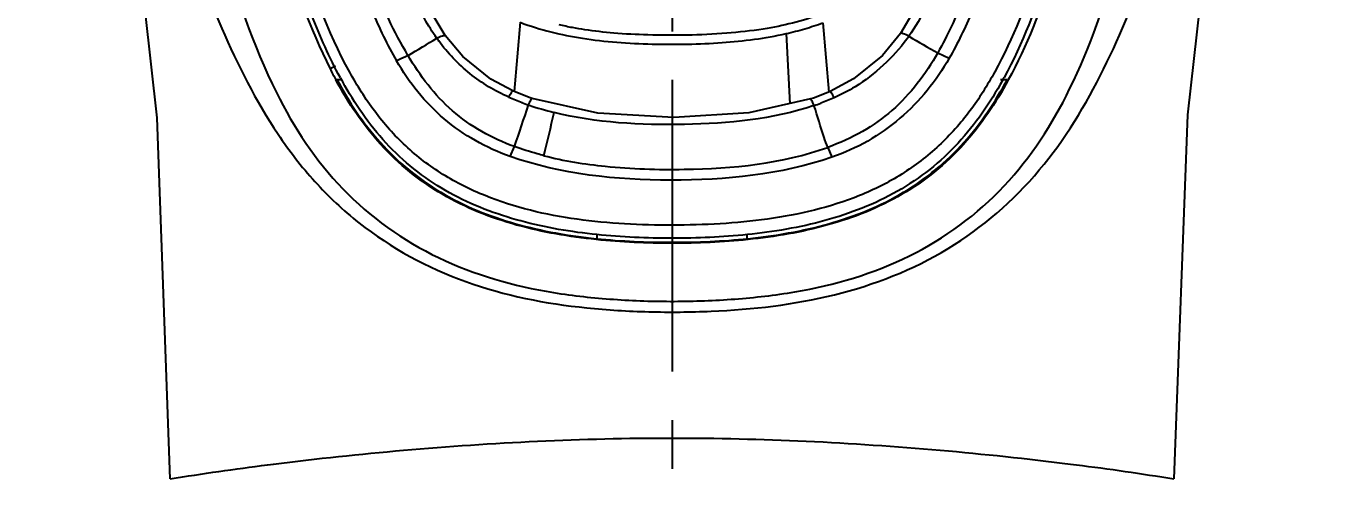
# Model space of a CAD drawing. Header units: inches. Extents: x -176 to 245, y -250 to 344.
# Drawn here: x -93.97 to -53.48, y -80.28 to -66.18 of the extents above; entities that cross this region are included whole.
import ezdxf

# ---------------------------------------------------------------- set-up
doc = ezdxf.new("R2010")
doc.units = ezdxf.units.IN
doc.header["$LTSCALE"] = 2.42
doc.header["$MEASUREMENT"] = 0
doc.header["$PDMODE"] = 3
doc.header["$PDSIZE"] = 0.3125
doc.linetypes.add('CENTER2', pattern=[1.125, 0.75, -0.125, 0.125, -0.125])
doc.layers.get('0').update_dxf_attribs({"linetype": 'CONTINUOUS'})
doc.layers.get('Defpoints').update_dxf_attribs({"linetype": 'CONTINUOUS'})
doc.layers.add('CENTER', color=1, linetype='CENTER2')
doc.layers.add('DIM', color=3, linetype='CONTINUOUS', lineweight=18)
doc.styles.get("Standard").update_dxf_attribs({"font": 'arial.ttf', "width": 0.8})
doc.dimstyles.new('ISO-25', dxfattribs={"dimtxt": 5, "dimasz": 2.5, "dimexe": 1.25, "dimexo": 0.625, "dimgap": 2, "dimtad": 1, "dimtih": 1, "dimtoh": 1, "dimdec": 1, "dimdsep": 46, "dimtxsty": 'Standard', "dimcen": 0, "dimclrd": 3, "dimclre": 3, "dimclrt": 4, "dimadec": 0, "dimazin": 0, "dimtfac": 1, "dimtdec": 1, "dimtmove": 0, "dimatfit": 3, "dimfxl": 1, "dimarcsym": 0})

# ---------------------------------------------------------------- blocks, each defined once
blk = doc.blocks.new('*D2')
at = {"layer": 'Defpoints', "color": 0, "transparency": 16777216}
for p in [(-33.347, 99.104), (-73.847, -177.433), (13.761, -177.433)]:
    blk.add_point(p, dxfattribs=at)
at = {"layer": 'DIM', "color": 3, "lineweight": -2, "transparency": 16777216}
for p, q in [((-32.722, 99.104), (15.011, 99.104)), ((13.761, 94.104), (13.761, -34.611)), ((13.761, -172.433), (13.761, -43.717)), ((-73.222, -177.433), (15.011, -177.433))]:
    blk.add_line(p, q, dxfattribs=at)
at = {"layer": 'DIM', "color": 3, "transparency": 16777216}
for points in [[(12.928, 94.104), (14.595, 94.104), (13.761, 99.104)], [(12.928, -172.433), (14.595, -172.433), (13.761, -177.433)]]:
    blk.add_solid(points, dxfattribs=at)
at = {"layer": 'DIM', "color": 4, "transparency": 16777216, "insert": (13.761, -39.164), "char_height": 5, "attachment_point": 5}
blk.add_mtext('276.5', dxfattribs=at)

msp = doc.modelspace()

# ---------------------------------------------------------------- linework, layer by layer
at = {"color": 7, "linetype": 'Continuous'}
for p, q in [((-78.579, -66.065), (-78.764, -68.217)), ((-69.147, -66.078), (-68.966, -68.234)), ((-70.295, -66.415), (-70.18, -68.597)), ((-66.735, -66.416), (-66.735, -66.416)), ((-65.574, -67.015), (-65.216, -67.183)), ((-84.333, -67.431), (-84.499, -67.515)), ((-84.29, -67.842), (-84.137, -67.842)), ((-63.613, -67.842), (-63.404, -67.842)), ((-78.895, -70.239), (-78.758, -69.933)), ((-69.001, -69.957), (-68.868, -70.264)), ((-76.189, -72.649), (-76.189, -72.784)), ((-71.504, -72.785), (-71.504, -72.649)), ((-89.477, -80.277), (-89.29, -80.245)), ((-58.408, -80.245), (-58.217, -80.277))]:
    msp.add_line(p, q, dxfattribs=at)
for points in [[(-89.477, -80.277), (-89.891, -69.042), (-90.832, -60.585), (-92.243, -54.476), (-94.055, -49.858), (-96.189, -46.361), (-98.6, -43.721), (-101.334, -41.721), (-102.424, -41.13)], [(-45.206, -41.098), (-46.146, -41.598), (-48.946, -43.591), (-51.393, -46.215), (-53.561, -49.703), (-55.404, -54.323), (-56.838, -60.448), (-57.796, -68.943), (-58.217, -80.277)], [(-80.916, -66.479), (-81.356, -65.75), (-81.76, -64.67), (-81.902, -63.827)], [(-65.792, -63.827), (-65.924, -64.624), (-66.307, -65.683), (-66.735, -66.416)], [(-78.805, -68.199), (-79.49, -67.834), (-80.366, -67.128), (-80.916, -66.476)], [(-66.735, -66.416), (-67.293, -67.093), (-68.192, -67.828), (-68.926, -68.217)], [(-78.209, -68.434), (-78.268, -68.413), (-78.658, -68.262), (-78.805, -68.199)], [(-69.535, -68.451), (-71.46, -68.886), (-73.795, -69.024), (-76.164, -68.896), (-78.209, -68.434)], [(-68.926, -68.217), (-69.051, -68.269), (-69.446, -68.421), (-69.535, -68.451)]]:
    msp.add_lwpolyline(points, dxfattribs=at)
for centre, radius, start, end in [((-110.579, -18.127), 56.662, 300.2039, 301.2592), ((-76.47, -63.205), 5.781, 215.5399, 216.5294), ((-71.163, -63.143), 5.768, 323.3417, 324.3996), ((-37.414, -16.755), 57.611, 239.70862, 240.73872), ((-72.132, -61.273), 13.853, 206.7804, 208.3851), ((-72.837, -61.639), 12.905, 208.4725, 208.8708), ((-73.164, -61.82), 12.532, 208.8685, 209.7587), ((-74.683, -61.751), 12.7, 331.1805, 331.6553), ((-75.581, -60.772), 8.328, 246.2449, 249.3199), ((-200.046, -27.99), 128.335, 340.92377, 341.53503), ((-75.94, -61.706), 7.327, 249.3585, 251.0615), ((-75.23, -59.608), 9.542, 251.1205, 256.1045), ((-72.27, -60.237), 8.885, 288.6541, 290.1319), ((-256.944, -27.219), 184.193, 346.50089, 346.93067)]:
    msp.add_arc(centre, radius, start, end, dxfattribs=at)
for points, knots in [([(-84.181, -67.792), (-84.524, -67.161), (-85.106, -65.84), (-86.025, -63.097), (-86.943, -59.576), (-88.079, -55.339), (-89.474, -51.153), (-91.333, -47.13), (-93.805, -43.433), (-96.956, -40.283), (-99.464, -38.678), (-100.783, -38.018)], [0, 0, 0, 0, 0.061235, 0.122736, 0.246625, 0.371472, 0.496877, 0.622566, 0.748367, 0.874179, 1, 1, 1, 1]), ([(-83.888, -67.616), (-84.586, -66.354), (-85.331, -64.292), (-86.113, -61.501), (-86.867, -58.668), (-87.819, -55.113), (-89.246, -50.915), (-90.812, -47.55), (-92.37, -45.025), (-94.157, -42.653), (-96.801, -40.02), (-99.324, -38.412), (-100.65, -37.751)], [0, 0, 0, 0, 0.122496, 0.184302, 0.246406, 0.371279, 0.496707, 0.622424, 0.685371, 0.748353, 0.874195, 1, 1, 1, 1]), ([(-100.847, -38.158), (-99.547, -38.809), (-97.074, -40.392), (-93.959, -43.493), (-91.509, -47.13), (-89.665, -51.091), (-88.276, -55.215), (-87.333, -58.7), (-86.602, -61.481), (-85.851, -64.226), (-85.138, -66.25), (-84.499, -67.515)], [0, 0, 0, 0, 0.125885, 0.251756, 0.377584, 0.503294, 0.628698, 0.753544, 0.815641, 0.877447, 1, 1, 1, 1]), ([(-61.464, -68.14), (-60.824, -66.836), (-59.867, -64.056), (-58.748, -59.799), (-57.589, -55.508), (-56.126, -51.282), (-54.138, -47.251), (-51.436, -43.631), (-47.968, -40.725), (-45.26, -39.38), (-43.851, -38.881)], [0, 0, 0, 0, 0.122391, 0.246237, 0.371102, 0.496567, 0.622323, 0.748209, 0.874091, 1, 1, 1, 1]), ([(-82.074, -67.096), (-82.288, -66.727), (-82.716, -65.964), (-83.243, -64.497), (-83.815, -62.663), (-84.437, -60.536), (-85.011, -58.37), (-85.751, -55.562), (-86.778, -52.196), (-88.049, -48.99), (-89.207, -46.639), (-90.161, -44.986), (-91.213, -43.428), (-92.298, -42.007), (-93.404, -40.757), (-94.168, -40.022), (-94.551, -39.671)], [0, 0, 0, 0, 0.041898, 0.085679, 0.15279, 0.230771, 0.303378, 0.372932, 0.516032, 0.648899, 0.711283, 0.773365, 0.836271, 0.895917, 0.948918, 1, 1, 1, 1]), ([(-53.142, -39.671), (-54.085, -40.532), (-55.827, -42.419), (-57.975, -45.604), (-59.694, -49.034), (-61.044, -52.614), (-62.145, -56.265), (-63.099, -59.935), (-63.921, -62.975), (-64.749, -65.337), (-65.265, -66.475), (-65.574, -67.015)], [0, 0, 0, 0, 0.12591, 0.251787, 0.377606, 0.503247, 0.628565, 0.753332, 0.877196, 0.938723, 1, 1, 1, 1]), ([(-94.837, -39.981), (-93.074, -41.61), (-90.73, -44.562), (-88.442, -49.049), (-87.01, -52.725), (-85.896, -56.488), (-84.913, -60.246), (-84.077, -63.337), (-83.238, -65.681), (-82.722, -66.77), (-82.428, -67.267)], [0, 0, 0, 0, 0.237311, 0.366134, 0.497373, 0.626601, 0.753959, 0.881429, 0.942873, 1, 1, 1, 1]), ([(-52.856, -39.981), (-54.564, -41.547), (-56.872, -44.425), (-59.157, -48.865), (-60.632, -52.622), (-61.792, -56.512), (-62.793, -60.355), (-63.639, -63.443), (-64.465, -65.698), (-64.949, -66.716), (-65.216, -67.183)], [0, 0, 0, 0, 0.229776, 0.359665, 0.494584, 0.629427, 0.761947, 0.888532, 0.946703, 1, 1, 1, 1]), ([(-90.392, -59.155), (-90.002, -60.354), (-89.238, -62.747), (-87.946, -66.273), (-86.533, -69.074), (-85.009, -71.057), (-83.168, -72.784), (-80.317, -74.326), (-77.146, -74.942), (-74.571, -75.094), (-71.986, -75.073), (-68.775, -74.712), (-65.16, -73.31), (-62.259, -70.789), (-60.311, -67.554), (-58.91, -64.075), (-57.727, -60.493), (-56.186, -55.658), (-54.847, -52.057), (-53.667, -49.791)], [0, 0, 0, 0, 0.062311, 0.124161, 0.185611, 0.216375, 0.247315, 0.309858, 0.373427, 0.405386, 0.437377, 0.50115, 0.56412, 0.625917, 0.687314, 0.748992, 0.811137, 0.873719, 1, 1, 1, 1]), ([(-89.227, -58.762), (-89.021, -59.576), (-88.59, -61.195), (-87.694, -64.396), (-86.913, -66.777), (-86.173, -68.254)], [0, 0, 0, 0, 0.252342, 0.503378, 1, 1, 1, 1]), ([(-61.393, -60.794), (-61.706, -61.963), (-62.332, -64.289), (-63.219, -66.549), (-63.795, -67.602)], [0, 0, 0, 0, 0.502134, 1, 1, 1, 1]), ([(-61.104, -60.924), (-61.419, -62.1), (-62.063, -64.436), (-62.932, -66.718), (-63.506, -67.781)], [0, 0, 0, 0, 0.502044, 1, 1, 1, 1]), ([(-60.957, -60.966), (-61.274, -62.15), (-61.906, -64.504), (-62.797, -66.791), (-63.375, -67.858)], [0, 0, 0, 0, 0.502427, 1, 1, 1, 1]), ([(-81.175, -66.564), (-81.457, -66.169), (-81.924, -65.311), (-82.163, -64.364), (-82.221, -63.888)], [0, 0, 0, 0, 0.502303, 1, 1, 1, 1]), ([(-65.475, -63.886), (-65.505, -64.117), (-65.606, -64.695), (-65.922, -65.587), (-66.266, -66.211), (-66.473, -66.501)], [0, 0, 0, 0, 0.247674, 0.621991, 1, 1, 1, 1]), ([(-69.208, -65.815), (-69.787, -66.03), (-70.77, -66.266), (-72.175, -66.42), (-73.377, -66.476), (-74.551, -66.468), (-75.613, -66.416), (-76.395, -66.323), (-76.962, -66.232), (-77.23, -66.176), (-77.369, -66.144)], [0, 0, 0, 0, 0.224912, 0.364222, 0.513979, 0.662052, 0.791059, 0.900502, 0.948171, 1, 1, 1, 1]), ([(-78.579, -66.065), (-77.955, -66.3), (-76.948, -66.545), (-75.562, -66.696), (-74.468, -66.748), (-73.372, -66.753), (-71.976, -66.693), (-70.949, -66.563), (-70.295, -66.415)], [0, 0, 0, 0, 0.239003, 0.367448, 0.499311, 0.63119, 0.759723, 1, 1, 1, 1]), ([(-70.295, -66.415), (-70.1, -66.371), (-69.713, -66.273), (-69.334, -66.147), (-69.147, -66.078)], [0, 0, 0, 0, 0.501191, 1, 1, 1, 1]), ([(-66.473, -66.501), (-66.529, -66.47), (-66.607, -66.433), (-66.693, -66.404), (-66.728, -66.408), (-66.734, -66.417)], [0, 0, 0, 0, 0.682359, 0.893163, 1, 1, 1, 1]), ([(-81.175, -66.565), (-81.12, -66.533), (-81.044, -66.494), (-80.958, -66.469), (-80.925, -66.47), (-80.918, -66.477)], [0, 0, 0, 0, 0.685331, 0.889192, 1, 1, 1, 1]), ([(-78.936, -68.394), (-79.368, -68.205), (-80.182, -67.711), (-80.837, -67.022), (-81.116, -66.646)], [0, 0, 0, 0, 0.501488, 1, 1, 1, 1]), ([(-66.536, -66.587), (-66.971, -67.172), (-67.71, -67.858), (-68.575, -68.313), (-68.8, -68.413)], [0, 0, 0, 0, 0.747822, 1, 1, 1, 1]), ([(-82.074, -67.096), (-82.1, -67.111), (-82.217, -67.171), (-82.34, -67.219), (-82.428, -67.267)], [0, 0, 0, 0, 0.232749, 1, 1, 1, 1]), ([(-78.758, -69.933), (-79.457, -69.679), (-80.787, -68.937), (-81.701, -67.732), (-82.072, -67.097)], [0, 0, 0, 0, 0.50281, 1, 1, 1, 1]), ([(-65.574, -67.015), (-65.949, -67.68), (-66.656, -68.612), (-67.917, -69.504), (-68.627, -69.823), (-69.001, -69.957)], [0, 0, 0, 0, 0.496984, 0.741097, 1, 1, 1, 1]), ([(-65.216, -67.183), (-65.617, -67.883), (-66.655, -69.172), (-68.099, -70), (-68.868, -70.264)], [0, 0, 0, 0, 0.498285, 1, 1, 1, 1]), ([(-63.795, -67.602), (-64.025, -68.024), (-64.537, -68.847), (-65.509, -69.935), (-66.673, -70.831), (-68.438, -71.714), (-70.87, -72.279), (-73.839, -72.425), (-76.809, -72.287), (-79.24, -71.717), (-81.006, -70.839), (-82.175, -69.95), (-83.145, -68.86), (-83.655, -68.038), (-83.888, -67.616)], [0, 0, 0, 0, 0.061424, 0.123087, 0.185183, 0.247736, 0.373611, 0.500051, 0.626487, 0.752357, 0.814895, 0.876981, 0.938561, 1, 1, 1, 1]), ([(-78.895, -70.239), (-79.637, -69.978), (-81.037, -69.189), (-82.043, -67.943), (-82.428, -67.267)], [0, 0, 0, 0, 0.502952, 1, 1, 1, 1]), ([(-76.21, -72.825), (-77.046, -72.739), (-78.705, -72.46), (-81.054, -71.535), (-83.009, -69.955), (-83.931, -68.577), (-84.319, -67.859)], [0, 0, 0, 0, 0.253746, 0.505342, 0.753518, 1, 1, 1, 1]), ([(-84.29, -67.842), (-83.915, -68.538), (-83.02, -69.895), (-81.097, -71.478), (-78.737, -72.425), (-77.056, -72.711), (-76.206, -72.799)], [0, 0, 0, 0, 0.239321, 0.486444, 0.741148, 1, 1, 1, 1]), ([(-63.556, -67.874), (-63.94, -68.572), (-64.63, -69.572), (-65.805, -70.669), (-67.153, -71.577), (-69.074, -72.318), (-70.689, -72.588), (-71.502, -72.672)], [0, 0, 0, 0, 0.246534, 0.370833, 0.49559, 0.74707, 1, 1, 1, 1]), ([(-71.487, -72.799), (-70.637, -72.711), (-68.956, -72.426), (-66.596, -71.479), (-64.672, -69.896), (-63.783, -68.536), (-63.404, -67.842)], [0, 0, 0, 0, 0.25885, 0.513572, 0.760676, 1, 1, 1, 1]), ([(-63.375, -67.858), (-63.764, -68.576), (-64.457, -69.608), (-65.65, -70.743), (-67.024, -71.683), (-68.988, -72.461), (-70.647, -72.739), (-71.483, -72.825)], [0, 0, 0, 0, 0.246209, 0.370159, 0.494949, 0.746437, 1, 1, 1, 1]), ([(-86.173, -68.254), (-85.63, -69.338), (-84.263, -71.412), (-81.19, -73.596), (-78.162, -74.444), (-75.67, -74.709), (-73.782, -74.771), (-71.893, -74.7), (-69.404, -74.419), (-66.382, -73.544), (-63.343, -71.315), (-61.999, -69.229), (-61.464, -68.14)], [0, 0, 0, 0, 0.122711, 0.246589, 0.372713, 0.436353, 0.500061, 0.563758, 0.627414, 0.753487, 0.877272, 1, 1, 1, 1]), ([(-76.191, -72.673), (-76.989, -72.59), (-78.572, -72.325), (-80.829, -71.477), (-82.738, -70.015), (-83.655, -68.718), (-84.043, -68.04)], [0, 0, 0, 0, 0.253151, 0.504732, 0.753398, 1, 1, 1, 1]), ([(-78.936, -68.394), (-78.922, -68.367), (-78.897, -68.319), (-78.857, -68.254), (-78.834, -68.219), (-78.811, -68.197), (-78.806, -68.2)], [0, 0, 0, 0, 0.385505, 0.704836, 0.916711, 1, 1, 1, 1]), ([(-78.318, -68.637), (-78.306, -68.609), (-78.285, -68.56), (-78.253, -68.492), (-78.234, -68.457), (-78.215, -68.432), (-78.209, -68.435)], [0, 0, 0, 0, 0.387183, 0.707324, 0.919375, 1, 1, 1, 1]), ([(-68.8, -68.413), (-68.813, -68.386), (-68.838, -68.338), (-68.876, -68.272), (-68.898, -68.238), (-68.92, -68.215), (-68.926, -68.218)], [0, 0, 0, 0, 0.38628, 0.706078, 0.917987, 1, 1, 1, 1]), ([(-69.428, -68.655), (-70.716, -69.09), (-73.466, -69.336), (-76.204, -69.2), (-77.522, -68.87)], [0, 0, 0, 0, 0.50036, 1, 1, 1, 1]), ([(-69.428, -68.655), (-69.439, -68.627), (-69.46, -68.577), (-69.491, -68.51), (-69.51, -68.475), (-69.529, -68.449), (-69.534, -68.452)], [0, 0, 0, 0, 0.387477, 0.707777, 0.919819, 1, 1, 1, 1]), ([(-69.001, -69.957), (-69.042, -69.855), (-69.195, -69.423), (-69.31, -68.98), (-69.428, -68.655)], [0, 0, 0, 0, 0.242258, 1, 1, 1, 1]), ([(-77.839, -70.215), (-77.91, -70.196), (-78.22, -70.112), (-78.527, -70.018), (-78.758, -69.933)], [0, 0, 0, 0, 0.230293, 1, 1, 1, 1]), ([(-77.839, -70.215), (-77.213, -70.377), (-75.757, -70.609), (-72.791, -70.698), (-70.42, -70.465), (-69.001, -69.957)], [0, 0, 0, 0, 0.21736, 0.493309, 1, 1, 1, 1]), ([(-68.868, -70.264), (-70.465, -70.813), (-73.883, -71.143), (-77.304, -70.802), (-78.895, -70.239)], [0, 0, 0, 0, 0.500235, 1, 1, 1, 1]), ([(-71.483, -72.825), (-72.268, -72.906), (-73.847, -72.979), (-75.426, -72.906), (-76.21, -72.825)], [0, 0, 0, 0, 0.50001, 1, 1, 1, 1]), ([(-76.206, -72.799), (-75.423, -72.88), (-73.847, -72.944), (-72.271, -72.88), (-71.487, -72.799)], [0, 0, 0, 0, 0.5, 1, 1, 1, 1]), ([(-71.502, -72.672), (-72.28, -72.753), (-73.847, -72.817), (-75.413, -72.753), (-76.191, -72.673)], [0, 0, 0, 0, 0.500012, 1, 1, 1, 1]), ([(-89.29, -80.245), (-88.284, -80.079), (-85.929, -79.752), (-80.791, -79.206), (-73.853, -78.865), (-66.915, -79.205), (-61.774, -79.751), (-59.416, -80.078), (-58.408, -80.245)], [0, 0, 0, 0, 0.09863, 0.229982, 0.499863, 0.76975, 0.901127, 1, 1, 1, 1])]:
    msp.add_open_spline(points, degree=3, knots=knots, dxfattribs=at)
msp.add_open_spline([(-68.8, -68.413), (-68.935, -68.473), (-69.073, -68.527), (-69.212, -68.578)], degree=3, dxfattribs=at)
at = {"layer": 'CENTER', "ltscale": 5}
msp.add_line((-73.847, 109.104), (-73.847, -186.531), dxfattribs=at)

# ---------------------------------------------------------------- dimensions: what is measured, and where the dimension line sits
at = {"layer": 'DIM'}
dim = msp.add_linear_dim(base=(13.761, -177.433), p1=(-33.347, 99.104), p2=(-73.847, -177.433), angle=90, dimstyle='ISO-25', override={"dimasz": 5, "dimtad": 0}, dxfattribs=at)
dim.commit()
dim.dimension.update_dxf_attribs({"geometry": '*D2', "text_midpoint": (13.761, -39.164)})

doc.saveas('drawing.dxf')
